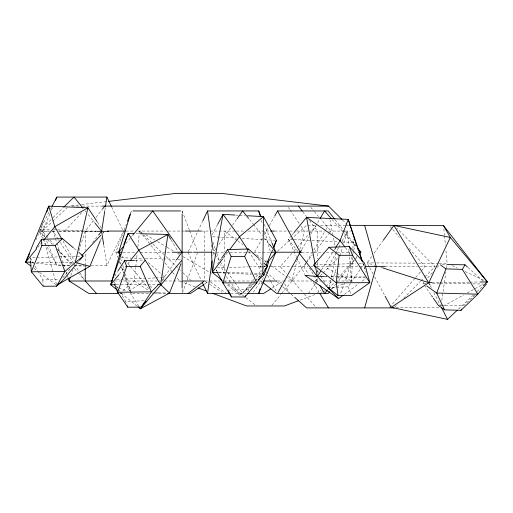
<?xml version="1.0" encoding="UTF-8"?>
<svg xmlns="http://www.w3.org/2000/svg" width="513" height="513" viewBox="0 0 513 513"><rect width="100%" height="100%" fill="white"/><g stroke="black" fill="none" stroke-linecap="round" stroke-linejoin="round"><path stroke-width="0.38" stroke-dasharray="2.56 1.92" d="M182.153 213.325L182.166 210.946L180.576 210.946M350.007 281.554L351.495 280.996L352.54 257.218M352.925 248.504L353.342 238.987M122.992 290.884L134.31 280.996L135.708 267.523M135.791 266.734L137.029 254.839M137.856 246.913L139.504 231.062L142.268 232.684M212.927 255.391L213.376 252.216L213.036 249.831M441 306.017L441.231 304.44M441.802 300.477L445.906 271.98M446.47 268.023L446.817 265.644M104.876 210.304L105.351 207.188M329.429 287.254L331.27 277.911M331.424 277.129L336.028 253.768M297.328 259.488L292.025 280.996L281.425 293.789M299.784 249.498L304.331 231.062L299.881 224.495M352.078 256.494L346.724 277.392L340.266 294.231M352.873 253.396L353.47 251.075M353.669 250.299L355.259 244.105M261.316 284.311L263.502 276.667M332.713 280.239L336.56 267.382M339.952 256.032L342.44 247.708M343.8 243.168L347.416 231.062L348.584 245.329M130.668 213.235L131.373 210.946L130.264 213.895M70.82 275.705L72.775 269.652M78.88 250.735L85.235 231.062L94.059 219.827M41.066 228.42L43.894 220.244M272.339 251.665L272.878 250.158M123.877 230.844L115.823 252.216L117.766 257.372M124.152 230.106L126.378 224.213M182.448 292.743L186.899 280.957M187.174 280.22L197.473 252.954M100.663 239.924L101.555 237.724M103.35 233.319L103.947 231.85L102.863 233.011M49.915 213.831L42.662 231.325L44.778 236.422M51.422 210.189L52.634 207.271M271.832 251.338L272.435 249.876M35.865 239.924L40.809 229.164L50.402 229.574M188.297 251.492L202.379 221.808M91.025 265.574L106.916 265.574L123.049 232.036M247.792 291.602L248.831 289.582L253.255 284.087L239.937 295.174L226.432 284.022M41.585 226.432L49.222 211.747M50.678 208.951L51.768 206.854M338.439 248.023L327.589 268.517L336.028 272.922M338.811 247.317L340.683 243.784M342.184 240.956L347.416 231.062M212.151 234.595L217.762 224.136M262.374 238.224L254.602 252.216L255.384 253.614M264.317 234.73L268.979 226.336M269.37 225.637L274.417 216.544M301.74 249.465L309.082 237.083M310.711 234.332L319.676 219.198M306.338 262.502L303.882 266.625L308.384 274.192M306.748 261.816L311.66 253.557M313.706 250.12L325.582 230.177M325.992 229.484L328.448 225.361M114.752 276.129L117.714 271.441M321.542 269.889L333.777 250.601M334.2 249.94L335.464 247.946M253.287 292.166L260.925 280.996L262.137 281.958M336.496 287.274L348.147 286.844L350.424 283.561M350.879 282.9L360.434 269.094M360.889 268.44L363.621 264.496M217.647 263.855L221.263 258.661M162.307 279.944L175.965 260.598M215.665 248.991L213.376 252.216L214.748 254.147M218.865 244.477L232.126 225.778M232.588 225.13L236.705 219.327M371.733 256.442L367.109 262.9L373.118 274.019M374.041 253.21L382.826 240.937M308.384 293.481L315.264 284.119M315.719 283.497L317.553 280.996L317.553 278.623M222.969 258.385L227.817 252.03M305.665 263.522L292.025 280.996L287.517 277.668M306.152 262.9L312.488 254.781M314.431 252.287L328.564 234.184M329.045 233.562L330.994 231.062L321.1 219.493M96.021 217.332L101.901 209.843M331.661 289.108L335.617 284.106M336.111 283.477L354.419 260.341M354.913 259.719L357.388 256.59M250.068 284.24L242.649 293.481L234.871 282.522M250.568 283.625L254.031 279.316M256.013 276.853L261.457 270.075M263.432 267.613L264.92 265.766M253.743 283.477L255.218 281.643M255.711 281.034L261.111 274.32M92.597 242.534L98.118 235.679M119.24 274.25L129.276 261.874M62.753 277.847L70.262 268.626M37.699 247.484L43.22 240.757M125.82 243.592L132.425 235.582M291.455 235.653L288.434 239.308L296.405 256.622M291.961 235.044L293.468 233.216M271.839 305.357L280.925 294.398M75.007 265.817L76.533 263.983M77.046 263.374L78.572 261.534M389.572 307.3L415.164 277.995M415.684 277.392L425.085 266.625L408.374 247.49M328.775 288.697L334.034 282.714M337.714 278.527L354.015 259.988M356.118 257.597L357.17 256.397M291.807 253.467L280.201 266.625L286.53 273.807M293.917 251.075L296.559 248.087M297.085 247.49L308.691 234.332M309.217 233.736L316.079 225.957M423.962 282.003L422.911 283.17L423.821 284.478M427.65 277.905L432.382 272.64M437.121 267.376L439.756 264.445M64.734 231.062L81.868 212.485M161.993 281.002L163.666 279.29M315.232 280.996L317.476 278.726M320.285 275.891L322.536 273.621M323.094 273.057L337.708 258.302M394.587 307.332L397.96 303.94M403.577 298.284L420.429 281.329M420.993 280.758L424.366 277.366M424.924 276.802L435.037 266.625L396.838 228.189M39.597 230.767L52.576 218.063M53.14 217.512L63.298 207.566M251.344 284.234L239.937 295.174L231.01 283.009M253.627 282.041L254.769 280.951M255.339 280.399L259.905 276.026M474.987 294.911L463.598 305.767L442.309 305.472M458.5 309.063L473.499 294.937M476.962 291.679L482.733 286.241M47.876 237.679L42.181 231.062L52.076 221.834M52.659 221.295L67.216 207.72M261.341 267.683L260.149 266.625L261.341 265.567M264.913 262.393L266.696 260.809M277.411 251.287L306.582 225.361L316.604 225.361M316.745 293.481L320.984 290.121M325.826 286.28L331.879 281.477M344.287 294.404L358.863 283.618M362.037 281.278L365.84 278.463M204.693 284.01L208.567 281.432M128.962 290.986L144.762 280.996M272.198 288.075L282.746 281.413M443.553 306.069L463.714 294.943M467.189 293.026L483.182 284.196M300.073 300.143L315.719 294.315M320.939 292.372L322.427 291.82M323.177 291.538L325.409 290.711M326.153 290.429L328.391 289.601M331.372 288.492L335.842 286.825M336.592 286.549L344.787 283.497M71.339 205.816L80.823 204.687M81.612 204.591L107.698 201.494M315.322 264.971L355.798 263.496M358.972 263.381L362.941 263.24M327.954 287.581L335.72 287.299M30.53 260.194L30.376 257.872L35.974 257.673M36.776 257.648L58.367 256.898M59.162 256.866L80.753 256.115M135.336 260.335L143.871 260.027M37.77 271.011L42.823 280.002L59.149 279.431M116.637 279.335L154.958 277.956M155.76 277.931L160.55 277.757M161.345 277.725L165.34 277.584L162.993 275.513M119.92 291.846L125.582 301.464L144.204 300.798M217.326 267.69L226.086 267.459M229.266 267.382L248.382 266.882M249.177 266.856L265.106 266.446M227.932 290.127L248.831 289.582M365.403 277.097L346.724 277.392L336.496 276.898M431.946 282.625L439.07 282.528M439.859 282.522L469.145 282.137M469.94 282.124L479.437 282.003M116.271 284.747L147.205 284.651M148.001 284.651L156.728 284.625M72.096 206.098L79.56 206.098M82.381 206.098L102.138 206.098M320.612 225.361L344.64 225.361M344.967 225.361L348.898 225.361M42.181 231.062L49.177 231.062M52.288 231.062L56.18 231.062M59.284 231.062L96.553 231.062M125.986 231.062L134.778 231.062M137.914 231.062L165.148 231.062M168.335 231.062L184.385 231.062M201.102 231.062L235.634 231.062M236.435 231.062L244.419 231.062M248.164 231.062L269.979 231.062M274.776 231.062L289.152 231.062M289.64 231.062L293.949 231.062M296.815 231.062L309.576 231.062M310.378 231.062L324.723 231.062M328.557 231.062L344.3 231.062M345.063 231.062L350.559 231.062M39.764 231.325L49.338 231.325M52.255 231.325L55.673 231.325M58.649 231.325L96.213 231.325M122.979 252.216L135.503 252.216M140.299 252.216L171.502 252.216M211.991 252.216L250.453 252.216M253.659 252.216L270.486 252.216L264.157 230.048M301.708 252.216L313.097 252.216M313.898 252.216L323.511 252.216M326.486 252.216L333.674 252.216M337.124 252.216L350.456 252.216M43.034 239.013L56.86 265.574L61.624 265.574M62.317 265.574L70.121 265.574M74.019 265.574L84.203 265.574M260.149 266.625L293.013 266.625M293.545 266.625L307.858 266.625M310.634 266.625L313.841 266.625M317.047 266.625L336.49 266.625M337.285 266.625L358.696 266.625M359.498 266.625L364.326 266.625M385.09 266.625L417.563 266.625M420.288 266.625L435.037 266.625M114.489 280.996L160.64 280.996M164.519 280.996L181.217 280.996M205.001 280.996L220.378 280.996M224.232 280.996L254.685 280.996M258.674 280.996L262.662 280.996M277.674 280.996L282.625 280.996M283.4 280.996L312.039 280.996M315.162 280.996L332.488 280.996M337.221 280.996L351.495 280.996L348.904 249.292M120.016 293.481L125.018 293.481M123.877 273.583L131.373 293.481L148.834 293.481M154.336 293.481L167.091 293.481M230.677 293.481L246.471 293.481M373.515 262.925L367.109 262.9L374.721 265.336M376.715 262.945L415.139 263.124M418.339 263.137L438.352 263.233M439.154 263.233L447.156 263.272L445.803 249.171M395.946 307.396L439.173 307.595M32.05 262.207L33.653 262.22M36.853 262.239L60.059 262.387M60.861 262.393L72.865 262.464M325.325 276.622L326.928 276.642M330.93 276.68L335.733 276.731M336.528 276.738L365.339 277.033M442.116 264.477L446.06 264.535M426.085 283.214L422.911 283.17L424.161 284.067M432.427 283.304L439.57 283.4M440.359 283.413L469.716 283.817M472.89 283.862L483.201 284.01M439.154 305.427L441.52 305.459M218.718 272.486L261.957 273.275M136.112 233.62L140.081 233.723M120.914 257.802L131.206 258.071M134.368 258.154L142.287 258.36M145.448 258.443L177.113 259.27M177.902 259.289L181.07 259.373M153.605 292.705L167.116 293.058M218.705 272.595L251.299 274.327M53.596 229.709L56.796 229.843M57.597 229.875L95.957 231.51M69.935 265.484L50.761 264.663L34.281 263.028M74.731 265.683L86.71 266.196M293.237 239.545L288.434 239.308L297.739 251.299M294.032 239.584L338.048 241.706M342.049 241.905L355.656 242.559M325.486 276.366L327.063 276.443M330.994 276.629L335.714 276.86M235.717 215.082L238.891 215.261M239.686 215.306L245.246 215.614M212.619 236.782L236.525 238.122M242.104 238.436L263.618 239.642M264.419 239.686L274.776 240.27M254.48 274.506L260.835 274.859M31.928 262.791L33.499 262.951M380.813 267.292L383.096 268.023M195.152 286.825L179.505 280.996L177.004 277.879M116.573 287.017L118.035 287.581M118.772 287.864L127.557 291.237M452.184 265.599L457.205 267.927M465.099 271.589L484.477 280.566M336.733 273.288L351.495 280.996M145.724 234.717L154.702 239.994M157.459 241.617L166.443 246.894M167.129 247.304L174.035 251.364M177.492 253.39L178.87 254.204M183.013 256.641L211.33 273.288M204.956 281.413L208.913 283.913M209.567 284.33L222.097 292.237M134.31 280.996L149.161 290.897M151.739 292.622L153.034 293.481M210.49 281.926L226.528 293.481M237.32 240.571L224.45 231.062L224.45 251.671M237.968 241.052L243.111 244.855M256.628 254.839L263.708 260.072M264.349 260.546L266.279 261.976M271.428 265.779L286.876 277.193M33.903 268.286L37.071 270.64M39.61 272.518L56.109 284.753M224.45 280.996L225.707 281.977M228.214 283.939L245.169 297.155M245.798 297.643L256.468 305.966M121.228 293.276L136.682 305.786M74.013 248.35L77.059 250.908M148.353 262.56L162.409 274.994M266.106 271.916L276.821 281.445M277.411 281.97L282.176 286.203M282.772 286.735L290.512 293.609M291.108 294.141L294.084 296.783M467.959 267.472L482.81 280.842M258.86 258.494L261.739 261.123M150.046 285.882L152.983 288.595M156.503 291.852L158.261 293.481M141.242 232.729L139.504 231.062L142.005 234.184M143.557 234.948L152.233 243.271M152.81 243.822L165.532 256.032M166.109 256.583L180.57 270.454M182.885 272.679L191.554 280.996M44.676 236.846L39.033 231.325L42.675 238.314M47.497 239.609L52.576 244.579M57.655 249.555L72.327 263.919M342.517 219.968L346.987 224.405M347.545 224.957L348.667 226.066M288.639 276.199L303.946 293.545M304.472 294.141L316.604 307.896M331.93 219.32L342.447 231.28M344.55 233.671L356.118 246.83M390.098 226.554L392.182 228.945M392.708 229.548L399.499 237.32M49.947 240.09L53.57 244.297M57.712 249.113L71.179 264.753M74.289 268.363L77.392 271.973M77.912 272.576L84.126 279.797M310.686 207.31L313.815 210.965M314.334 211.574L318.496 216.448M121.761 255.91L124.806 259.604M125.313 260.219L129.885 265.766M130.392 266.382L148.68 288.556M85.062 210.772L86.069 212.016M88.076 214.505L94.604 222.604M249.575 219.57L253.044 223.88M253.537 224.495L262.444 235.582M264.426 238.045L268.876 243.592M142.505 234.807L163.006 260.399M165.006 262.9L172.002 271.634M172.503 272.262L175.004 275.378M335.124 219.699L343.037 229.702M343.537 230.331L355.9 245.964M302.747 211.715L306.569 216.704M309.435 220.449L317.553 231.062L317.553 258.802M345.345 247.535L350.584 254.448M224.438 274.045L223.501 272.769L220.641 264.496M226.316 276.61L230.542 282.368M215.204 254.794L219.782 261.239M220.237 261.886L225.726 269.626M227.554 272.204L234.415 281.874M424.277 285.132L431.093 294.949M288.312 207.406L289.653 209.381M290.095 210.035L299.438 223.835M97.451 222.097L101.35 227.952M58.142 239.052L52.993 231.062L55.192 237.872M58.565 239.718L59.854 241.713M60.284 242.38L74.013 263.688M74.436 264.355L79.586 272.345M80.015 273.006L84.735 280.335M248.767 251.383L261.483 271.3M130.18 292.75L138.69 306.114M317.502 270.999L318.336 272.326M320.843 276.308L325.447 283.606M313.296 282.445L319.028 292.077M309.486 268.036L313.565 274.91M313.969 275.596L318.458 283.163M171.098 239.847L177.87 251.319M178.267 251.992L179.467 254.018M114.258 282.227L117.9 288.415M118.304 289.101L119.516 291.16M216.114 269.787L216.903 271.146M63.041 241.142L74.475 261.104M30.376 257.872L33.486 263.406M35.044 266.17L37.378 270.319M258.103 258.507L261.598 264.804M263.541 268.299L264.317 269.703M267.427 275.295L270.146 280.194M270.537 280.893L276.751 292.083M374.618 276.796L384.756 295.559M216.018 269.819L216.743 271.191M430.221 285.491L431.305 287.607M433.831 292.551L440.321 305.267M111.719 207.06L122.703 229.895M187.957 252.216L201.352 280.451M284.702 283.772L289.255 293.481M296.738 257.346L304.709 274.654M264.201 224.213L272.14 243.374M46.587 240.796L56.86 265.574M125.582 301.464L126.14 302.907M348.147 286.844L350.943 294.122M182.166 210.946L189.4 230.106M189.682 230.844L197.473 251.479M119.433 261.797L120.542 264.74M121.652 267.69L123.595 272.845M362.749 262.81L366.16 272.557M212.844 241.95L215.441 249.465M216.743 253.223L219.34 260.739M363.121 263.4L364.916 268.716M119.76 261.476L120.735 264.458M121.709 267.446L123.415 272.672M124.39 275.661L129.507 291.333M55.436 238.628L56.654 242.412M56.898 243.168L65.202 268.895M66.183 271.922L66.914 274.192M67.158 274.949L68.133 277.969M120.587 258.328L121.761 262.149M122.697 265.208L124.338 270.556M125.275 273.615L131.373 293.481M56.526 284.465L43.624 239.193M261.316 220.115L262.194 223.174M40.809 229.164L43.406 238.423M329.885 219.513L332.956 235.082M333.572 238.199L335.104 245.984M335.258 246.766L336.336 252.216M103.793 245.336L106.916 265.574M443.854 228.798L444.45 235.069M444.527 235.852L445.431 245.252M42.823 280.002L43.246 286.267M211.311 244.618L211.568 251.755M182.134 288.723L182.16 292.686M317.553 261.976L317.553 266.734M317.553 269.902L317.553 273.07M224.45 254.839L224.45 273.07M204.296 231.062L204.296 280.996M85.235 231.062L85.235 250.088M85.235 254.05L85.235 265.144M85.235 265.939L85.235 268.318"/><path stroke-width="0.77" d="M182.147 214.12L182.128 287.928M262.765 272.493L263.522 216.64L247.632 215.749M329.013 247.311L339.138 255.307L336.239 282.804L338.08 295.578L351.501 295.578L369.822 282.663L364.531 263.175L349.206 246.573L329.013 247.311L313.738 265.035L314.988 267.023M229.92 293.481L207.534 293.481L212.138 260.944M104.755 211.08L101.632 231.325L103.671 244.554M105.473 206.412L106.916 197.069L56.86 197.069L52.134 206.155M222.135 280.476L212.311 272.365L223.008 214.363L234.922 215.037M75.443 261.707L87.928 207.791L48.78 206.123L25.65 262.169L30.729 265.933M364.634 307.896L376.253 266.625L364.634 225.361M260.008 288.896L258.699 293.481L275.808 252.216L272.14 243.374M117.515 290.275L110.718 284.766L119.414 255.532M130.437 214.004L118.708 252.216L119.882 256.032M258.283 257.968L248.491 249.029L227.592 249.575L231.177 256.385L222.905 282.881L231.523 296.937L245.009 296.989L256.763 282.894L267.497 266.382L264.041 263.227M70.332 277.212L69.114 280.996L88.858 293.481L118.695 293.481M115.476 284.753L110.718 284.766L128.16 233.415L133.726 233.556M46.721 212.068L48.78 206.123L54.763 226.688L61.861 239.077M134.56 260.36L124.473 260.726L126.717 266.491L117.631 292.288L127.827 307.229L141.267 307.088L146.051 301.291M258.597 279.572L264.009 275.039L266.427 268.254M267.235 265.99L268.581 262.226M273.685 247.901L276.372 240.36L263.522 216.64L239.443 236.775L229.753 249.485M127.487 221.263L129.981 214.633M426.669 285.863L436.691 293.045L477.808 294.173L462.348 269.37L445.957 268.889L436.691 293.045L444.566 309.858L460.956 310.339L477.808 294.173L486.375 284.055M137.92 306.787L140.395 308.788L169.502 293.122L180.935 263.81M123.787 244.47L128.16 233.415L160.691 284.612L169.502 293.122M73.404 247.837L62.432 238.616L41.45 239.347L41.867 245.612L31.312 271.787L43.246 286.267L56.603 286.164L63.811 279.271L74.5 266.427M57.437 284.83L89.91 266.33L100.362 240.655M55.353 200.711L56.86 197.069M266.08 265.24L271.531 252.069M273.346 247.676L276.372 240.36M31.255 262.207L25.65 262.169L29.607 253.557M202.725 221.084L207.534 210.946L258.699 210.946L261.143 216.839M217.108 271.877L222.905 282.881L256.763 282.894L244.663 256.436L248.491 249.029M245.009 296.989L245.701 295.642M217.762 224.136L223.008 214.363L239.443 236.775L247.497 249.389M277.911 292.782L301.336 250.152M274.808 215.845L277.527 210.946L328.198 210.946L334.63 219.077M56.603 286.164L64.901 271.428L83.157 256.032L78.887 252.447M462.348 269.37L464.983 264.798L467.362 266.94M460.956 310.339L461.713 309.031M320.086 218.512L324.569 210.946L331.404 218.718M36.115 248.266L41.45 239.347M118.137 270.774L124.473 260.726M320.702 271.223L317.323 276.545L305.043 275.378M335.887 247.279L340.106 240.629L348.244 219.397L306.562 217.384L293.975 232.607M141.267 307.088L151.406 291.826L158.652 284.42M221.712 258.013L227.592 249.575M176.421 259.95L181.884 252.216L152.746 210.946L132.938 234.967M237.16 218.685L242.649 210.946L248.587 218.339M383.288 240.289L393.92 225.438L443.553 225.669L487.35 281.894L483.31 285.696M217.916 272.467L212.311 272.365L222.488 259.02M102.395 209.214L104.844 206.098M329.679 291.608L328.198 293.481L276.667 293.481L262.739 282.439M359.363 254.089L360.851 252.216L357.882 248.465M267.889 262.066L275.808 252.216L269.37 244.207M265.041 269.434L267.497 266.382M98.624 235.057L101.632 231.325L95.104 223.226M110.718 284.766L118.74 274.865M130.276 260.636L138.805 250.12L167.911 234.454L170.701 239.173M25.65 262.169L36.692 248.709M44.221 239.533L54.763 226.688L87.928 207.791L97.021 221.449M123.793 246.054L118.708 252.216L120.741 254.679M126.717 266.491L140.164 266.343L144.948 260.546M79.592 260.315L83.157 256.032M181.608 260.617L140.395 308.788L139.542 307.454M327.198 290.493L324.569 293.481L319.676 285.228M359.273 254.006L360.851 252.216L357.696 248.625M81.759 255.545L100.702 235.32M63.862 207.015L74.019 197.069L83.055 208.278M41.867 245.612L55.224 245.509L62.432 238.616M385.135 296.251L391.143 307.37L447.535 319.387L457.346 310.153M188.027 293.481L204.296 280.996L182.865 280.996M305.703 275.834L338.586 298.624L343.024 295.341M204.046 284.439L190.483 293.481L167.661 293.481M391.143 307.37L428.778 282.669L450.318 237.455L443.553 225.669M270.877 288.902L263.624 293.481L247.234 293.481M485.958 282.663L487.35 281.894L450.318 237.455L393.92 225.438L429.862 284.786M298.579 300.695L284.42 305.966L246.58 305.966L212.299 293.205M108.493 201.404L174.099 193.613L223.424 193.613L328.557 206.098L341.959 219.41M431.946 282.625L428.778 282.669L383.096 268.023M480.226 281.99L487.35 281.894M157.523 284.619L160.691 284.612L167.911 234.454L140.081 233.723M102.472 206.098L328.557 206.098M132.957 210.946L180.576 210.946M349.449 225.361L394.029 225.361M107.608 231.062L125.185 231.062M185.116 231.062L201.102 231.062M270.498 231.062L274.487 231.062M96.88 231.325L108.628 231.325M116.547 252.216L121.908 252.216M172.291 252.216L192.195 252.216M193.516 252.216L211.786 252.216M271.005 252.216L301.708 252.216M358.452 252.216L360.851 252.216M339.138 255.307L352.559 255.301L369.822 282.663L336.239 282.804L313.738 265.035M365.121 266.625L384.994 266.625M112.219 280.996L69.114 280.996L68.133 277.969M263.316 280.996L276.879 280.996M394.029 307.896L306.582 307.896L294.68 297.316M231.177 256.385L244.663 256.436M324.524 276.616L317.323 276.545L299.207 253.191M446.849 264.548L464.983 264.798M75.264 262.483L89.91 266.33M198.133 287.934L206.335 290.986M440.372 264.894L445.957 268.889M444.566 309.858L438.365 305.415L433.363 298.22M327.954 287.581L338.08 295.578M338.586 298.624L317.323 276.545L315.482 266.427M96.566 293.481L85.235 280.996L85.235 268.318M298.444 206.098L302.266 211.087M344.871 246.907L340.106 240.629L306.562 217.384L315.059 264.086M262.752 273.288L264.009 275.039M431.548 295.603L432.453 296.912M319.849 293.455L328.448 307.896M277.527 210.946L300.111 252.216M228.291 290.813L231.523 296.937M441.404 307.383L447.535 319.387M106.916 197.069L111.379 206.348M202.379 282.625L207.534 293.481M140.164 266.343L151.406 291.826L117.631 292.288L114.585 284.459M127.262 305.786L127.827 307.229M349.206 246.573L352.559 255.301M55.224 245.509L64.901 271.428L31.312 271.787L30.581 260.963M355.656 242.559L358.016 249.312M359.331 253.056L362.223 261.309M362.608 261.886L348.244 219.397L355.419 241.815M258.699 210.946L260.008 215.531M207.534 210.946L213.036 249.831M211.568 251.755L212.311 272.365"/></g></svg>
